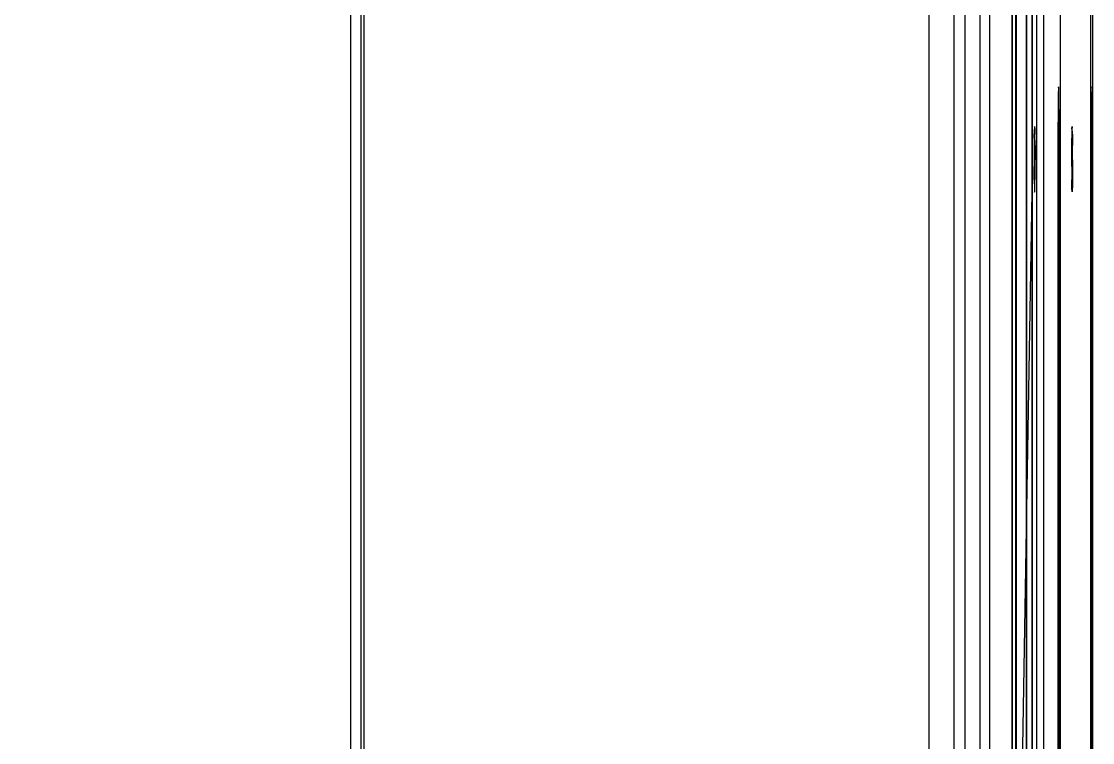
# Model space of a CAD drawing. Extents: x 2903 to 3133, y -1117 to -811.
# Drawn here: x 3018.2 to 3133.3, y -1039.5 to -962 of the extents above; entities that cross this region are included whole.
import ezdxf

# ---------------------------------------------------------------- set-up
doc = ezdxf.new("R2010")
doc.units = 0
doc.header["$MEASUREMENT"] = 0
for name, color, linetype in [('Layer1', 252, 'CONTINUOUS'), ('Layer2', 252, 'CONTINUOUS'), ('Layer3', 254, 'CONTINUOUS')]:
    doc.layers.add(name, color=color, linetype=linetype)

msp = doc.modelspace()

# ---------------------------------------------------------------- linework, layer by layer
at = {"layer": 'Layer1', "linetype": 'Continuous'}
for points, invisible_edges in [([(3132.23, -1113.87, 221.01), (3126.85, -1082.67, 221.01), (3126.85, -845.09, 221.01), (3132.23, -813.88, 221.01)], 15), ([(3132.61, -1113.87, 220.93), (3132.23, -1113.87, 221.01), (3132.23, -813.88, 221.01), (3132.61, -813.88, 220.93)], 15), ([(3132.61, -813.88, 220.93), (3132.94, -813.88, 220.71), (3132.94, -1113.87, 220.71), (3132.61, -1113.87, 220.93)], 15), ([(3132.94, -1113.87, 220.71), (3133.16, -1113.87, 220.38), (3133.16, -813.88, 220.38), (3132.94, -813.88, 220.71)], 15), ([(3133.16, -813.88, 220.38), (3133.23, -813.88, 219.99), (3133.23, -1113.87, 219.99), (3133.16, -1113.87, 220.38)], 15), ([(2959.81, -1095.78, 2.26), (3018.23, -831.97, 2.26), (2959.81, -831.97, 2.26)], 15), ([(3018.23, -831.97, 2.26), (3018.23, -1095.78, 2.26), (2959.81, -1095.78, 2.26)], 15), ([(3018.23, -1095.78, 2.26), (3018.23, -831.97, 2.26), (3038.15, -831.97, 2.26)], 15), ([(3018.23, -1095.78, 2.26), (3038.15, -1095.78, 2.26), (3038.15, -831.97, 2.26)], 15), ([(3038.15, -831.97, 2.26), (3096.57, -831.97, 2.26), (3038.15, -1095.78, 2.26)], 15), ([(3038.15, -1095.78, 2.26), (3096.57, -1095.78, 2.26), (3096.57, -831.97, 2.26)], 15), ([(3096.57, -831.97, 2.26), (3115.48, -964.02, 2.26), (3096.57, -1095.78, 2.26)], 15), ([(3115.48, -964.02, 2.26), (3115.48, -926.12, 2.26), (3096.57, -831.97, 2.26)], 15), ([(3121.72, -1084.62, 127.49), (3122.81, -1087.05, 130.48), (3122.81, -840.82, 130.48), (3121.72, -843.13, 127.49)], 15), ([(3122.81, -840.82, 130.48), (3124.71, -843.26, 192.62), (3124.71, -1084.5, 192.62), (3122.81, -1087.05, 130.48)], 15), ([(3121.72, -843.13, 127.49), (3121.72, -1084.62, 127.49), (3120.16, -1082.01, 88.68), (3120.16, -845.74, 88.68)], 15), ([(3127.13, -1082.67, 202.63), (3124.71, -1084.5, 192.62), (3124.71, -843.26, 192.62), (3127.13, -845.09, 202.63)], 15), ([(3131.82, -843.88, 202.63), (3131.82, -843.88, 202.63), (3127.13, -845.09, 202.63), (3127.13, -1082.67, 202.63)], 15), ([(3119.01, -846.1, 84.87), (3120.16, -845.74, 88.68), (3120.16, -1082.01, 88.68), (3119.01, -1081.65, 84.87)], 15), ([(3119.01, -1081.65, 84.87), (3119.01, -846.1, 84.87), (3117.48, -848.67, 46.71), (3117.48, -1079.09, 46.71)], 15), ([(3115.48, -849.93, 21.2), (3115.48, -1077.83, 21.2), (3116.21, -1079.22, 42.81), (3116.21, -848.54, 42.81)], 15), ([(3116.21, -1079.22, 42.81), (3117.48, -1079.09, 46.71), (3117.48, -848.67, 46.71), (3116.21, -848.54, 42.81)], 15), ([(3115.48, -849.93, 21.08), (3115.48, -1077.83, 21.08), (3115.48, -1077.83, 2.26), (3115.48, -849.93, 2.26)], 15), ([(3126.85, -947.69, 221.01), (3126.85, -980.35, 221.01), (3126.94, -976.88, 215.55), (3126.94, -951.14, 215.55)], 14), ([(3127.13, -947.67, 202.63), (3127.05, -950.44, 208.61), (3127.05, -977.6, 208.61), (3127.14, -980.35, 202.36)], 15), ([(3130.35, -947.69, 221.01), (3130.35, -980.35, 221.01), (3130.44, -976.88, 215.55), (3130.44, -951.14, 215.55)], 15), ([(3130.62, -947.67, 202.63), (3130.54, -950.44, 208.61), (3130.54, -977.6, 208.61), (3130.64, -980.35, 202.36)], 15), ([(3126.95, -975.35, 215.22), (3126.94, -976.88, 215.55), (3126.94, -951.16, 215.55), (3126.95, -952.69, 215.22)], 15), ([(3130.44, -975.35, 215.22), (3130.44, -976.88, 215.55), (3130.44, -951.16, 215.55), (3130.44, -952.69, 215.22)], 15), ([(3126.95, -952.69, 215.22), (3126.96, -953.92, 214.27), (3126.96, -974.12, 214.27), (3126.95, -975.35, 215.22)], 15), ([(3126.95, -952.69, 215.22), (3126.96, -953.92, 214.27), (3126.96, -974.12, 214.27), (3126.95, -975.35, 215.22)], 15), ([(3127.03, -953.46, 209.37), (3127.05, -951.95, 208.61), (3127.05, -976.07, 208.61), (3127.03, -974.56, 209.37)], 15), ([(3127.03, -953.49, 209.37), (3127.05, -951.97, 208.61), (3127.05, -976.1, 208.61), (3127.03, -974.58, 209.37)], 15), ([(3130.44, -952.69, 215.22), (3130.46, -953.92, 214.27), (3130.46, -974.12, 214.27), (3130.44, -975.35, 215.22)], 15), ([(3130.53, -953.46, 209.37), (3130.54, -951.95, 208.61), (3130.54, -976.07, 208.61), (3130.53, -974.56, 209.37)], 15), ([(3126.98, -973.44, 212.95), (3126.96, -974.12, 214.27), (3126.96, -953.92, 214.27), (3126.98, -954.6, 212.95)], 15), ([(3127.03, -953.49, 209.37), (3127.01, -954.46, 210.71), (3127.01, -973.59, 210.71), (3127.03, -974.56, 209.37)], 15), ([(3130.47, -973.44, 212.95), (3130.46, -974.12, 214.27), (3130.46, -953.92, 214.27), (3130.47, -954.6, 212.95)], 15), ([(3130.53, -953.49, 209.37), (3130.51, -954.46, 210.71), (3130.51, -973.59, 210.71), (3130.53, -974.56, 209.37)], 15), ([(3127, -954.72, 212.04), (3126.98, -954.6, 212.95), (3126.98, -973.44, 212.95), (3127, -973.32, 212.04)], 15), ([(3127.01, -973.59, 210.71), (3127, -973.32, 212.04), (3127, -954.72, 212.04), (3127.01, -954.46, 210.71)], 15), ([(3130.49, -954.72, 212.04), (3130.47, -954.6, 212.95), (3130.47, -973.44, 212.95), (3130.49, -973.32, 212.04)], 15), ([(3130.51, -973.59, 210.71), (3130.49, -973.32, 212.04), (3130.49, -954.72, 212.04), (3130.51, -954.46, 210.71)], 15), ([(3115.48, -964.02, 2.26), (3115.48, -1001.93, 2.26), (3096.57, -1095.78, 2.26)], 15), ([(3127.28, -969.25, 213.76), (3127.35, -968.84, 213.6), (3127.34, -969.32, 215.17), (3127.26, -969.85, 215.47)], 15), ([(3127.29, -969.04, 211.96), (3127.36, -968.67, 211.96), (3127.35, -968.84, 213.6), (3127.28, -969.25, 213.76)], 15), ([(3127.31, -969.23, 210.24), (3127.38, -968.84, 210.32), (3127.36, -968.67, 211.96), (3127.29, -969.04, 211.96)], 15), ([(3127.39, -969.32, 208.75), (3127.32, -969.81, 208.53), (3127.31, -969.23, 210.24), (3127.38, -968.84, 210.32)], 15), ([(3127.56, -969.01, 215.31), (3127.34, -969.32, 215.17), (3127.32, -970.09, 216.63), (3127.55, -969.81, 216.82)], 15), ([(3127.35, -968.84, 213.6), (3127.57, -968.5, 213.67), (3127.56, -969.01, 215.31), (3127.34, -969.32, 215.17)], 15), ([(3127.36, -968.67, 211.96), (3127.59, -968.33, 211.96), (3127.57, -968.5, 213.67), (3127.35, -968.84, 213.6)], 15), ([(3127.36, -968.67, 211.96), (3127.59, -968.33, 211.96), (3127.6, -968.51, 210.26), (3127.38, -968.84, 210.32)], 15), ([(3127.39, -969.32, 208.75), (3127.62, -969.01, 208.62), (3127.6, -968.51, 210.26), (3127.38, -968.84, 210.32)], 15), ([(3127.41, -970.09, 207.3), (3127.63, -969.81, 207.11), (3127.62, -969.01, 208.62), (3127.39, -969.32, 208.75)], 15), ([(3127.56, -969.01, 215.31), (3127.9, -968.8, 215.39), (3127.89, -969.62, 216.95), (3127.55, -969.81, 216.82)], 15), ([(3127.91, -968.29, 213.71), (3127.57, -968.5, 213.67), (3127.56, -969.01, 215.31), (3127.9, -968.8, 215.39)], 15), ([(3127.93, -968.11, 211.97), (3127.59, -968.33, 211.96), (3127.57, -968.5, 213.67), (3127.91, -968.29, 213.71)], 15), ([(3127.6, -968.51, 210.26), (3127.94, -968.29, 210.22), (3127.93, -968.11, 211.97), (3127.59, -968.33, 211.96)], 15), ([(3127.96, -968.8, 208.54), (3127.62, -969.01, 208.62), (3127.6, -968.51, 210.26), (3127.94, -968.29, 210.22)], 15), ([(3127.62, -969.01, 208.62), (3127.63, -969.81, 207.11), (3127.97, -969.63, 206.99), (3127.96, -968.8, 208.54)], 15), ([(3128.27, -968.73, 215.42), (3127.9, -968.8, 215.39), (3127.89, -969.62, 216.95), (3128.26, -969.57, 216.99)], 15), ([(3127.91, -968.29, 213.71), (3128.28, -968.22, 213.73), (3128.27, -968.73, 215.42), (3127.9, -968.8, 215.39)], 15), ([(3128.3, -968.04, 211.97), (3127.93, -968.11, 211.97), (3127.91, -968.29, 213.71), (3128.28, -968.22, 213.73)], 15), ([(3127.94, -968.29, 210.22), (3128.31, -968.22, 210.21), (3128.3, -968.04, 211.97), (3127.93, -968.11, 211.97)], 15), ([(3127.94, -968.29, 210.22), (3128.31, -968.22, 210.21), (3128.33, -968.73, 208.51), (3127.96, -968.8, 208.54)], 15), ([(3128.34, -969.57, 206.95), (3127.97, -969.63, 206.99), (3127.96, -968.8, 208.54), (3128.33, -968.73, 208.51)], 15), ([(3132.2, -969.57, 216.99), (3132.18, -968.73, 215.42), (3128.27, -968.73, 215.42), (3128.26, -969.57, 216.99)], 15), ([(3132.17, -968.22, 213.73), (3132.18, -968.73, 215.42), (3128.27, -968.73, 215.42), (3128.28, -968.22, 213.73)], 15), ([(3132.16, -968.04, 211.97), (3132.17, -968.22, 213.73), (3128.28, -968.22, 213.73), (3128.3, -968.04, 211.97)], 15), ([(3132.16, -968.04, 211.97), (3128.3, -968.04, 211.97), (3128.31, -968.22, 210.21), (3132.14, -968.22, 210.21)], 15), ([(3132.14, -968.22, 210.21), (3128.31, -968.22, 210.21), (3128.33, -968.73, 208.51), (3132.13, -968.73, 208.51)], 15), ([(3132.13, -968.73, 208.51), (3132.12, -969.57, 206.95), (3128.34, -969.57, 206.95), (3128.33, -968.73, 208.51)], 15), ([(3129.68, -969.25, 213.76), (3129.67, -969.04, 211.96), (3129.65, -969.23, 210.24)], 12), ([(3132.13, -968.73, 208.51), (3132.5, -968.8, 208.54), (3132.49, -969.63, 206.99), (3132.12, -969.57, 206.95)], 15), ([(3132.5, -968.8, 208.54), (3132.13, -968.73, 208.51), (3132.14, -968.22, 210.21), (3132.51, -968.29, 210.22)], 15), ([(3132.53, -968.11, 211.97), (3132.16, -968.04, 211.97), (3132.14, -968.22, 210.21), (3132.51, -968.29, 210.22)], 15), ([(3132.17, -968.22, 213.73), (3132.54, -968.29, 213.71), (3132.53, -968.11, 211.97), (3132.16, -968.04, 211.97)], 15), ([(3132.55, -968.8, 215.39), (3132.18, -968.73, 215.42), (3132.17, -968.22, 213.73), (3132.54, -968.29, 213.71)], 15), ([(3132.2, -969.57, 216.99), (3132.57, -969.62, 216.95), (3132.55, -968.8, 215.39), (3132.18, -968.73, 215.42)], 15), ([(3132.5, -968.8, 208.54), (3132.49, -969.63, 206.99), (3132.83, -969.81, 207.11), (3132.84, -969.01, 208.62)], 15), ([(3132.51, -968.29, 210.22), (3132.85, -968.51, 210.26), (3132.84, -969.01, 208.62), (3132.5, -968.8, 208.54)], 15), ([(3132.87, -968.33, 211.96), (3132.53, -968.11, 211.97), (3132.51, -968.29, 210.22), (3132.85, -968.51, 210.26)], 15), ([(3132.54, -968.29, 213.71), (3132.88, -968.5, 213.67), (3132.87, -968.33, 211.96), (3132.53, -968.11, 211.97)], 15), ([(3132.55, -968.8, 215.39), (3132.89, -969.01, 215.31), (3132.88, -968.5, 213.67), (3132.54, -968.29, 213.71)], 15), ([(3132.91, -969.81, 216.82), (3132.57, -969.62, 216.95), (3132.55, -968.8, 215.39), (3132.89, -969.01, 215.31)], 15), ([(3133.06, -969.32, 208.75), (3132.84, -969.01, 208.62), (3132.83, -969.81, 207.11), (3133.05, -970.09, 207.3)], 15), ([(3133.08, -968.84, 210.32), (3132.85, -968.51, 210.26), (3132.84, -969.01, 208.62), (3133.06, -969.32, 208.75)], 15), ([(3133.08, -968.84, 210.32), (3132.85, -968.51, 210.26), (3132.87, -968.33, 211.96), (3133.09, -968.67, 211.96)], 15), ([(3133.1, -968.84, 213.6), (3132.88, -968.5, 213.67), (3132.87, -968.33, 211.96), (3133.09, -968.67, 211.96)], 15), ([(3133.12, -969.32, 215.17), (3132.89, -969.01, 215.31), (3132.88, -968.5, 213.67), (3133.1, -968.84, 213.6)], 15), ([(3132.91, -969.81, 216.82), (3133.13, -970.09, 216.63), (3133.12, -969.32, 215.17), (3132.89, -969.01, 215.31)], 15), ([(3133.08, -968.84, 210.32), (3133.15, -969.23, 210.24), (3133.13, -969.81, 208.53), (3133.06, -969.32, 208.75)], 15), ([(3133.16, -969.04, 211.96), (3133.09, -968.67, 211.96), (3133.08, -968.84, 210.32), (3133.15, -969.23, 210.24)], 15), ([(3133.18, -969.25, 213.76), (3133.1, -968.84, 213.6), (3133.09, -968.67, 211.96), (3133.16, -969.04, 211.96)], 15), ([(3133.19, -969.85, 215.47), (3133.12, -969.32, 215.17), (3133.1, -968.84, 213.6), (3133.18, -969.25, 213.76)], 15), ([(3133.18, -969.25, 213.76), (3133.16, -969.04, 211.96), (3133.15, -969.23, 210.24)], 12), ([(3127.26, -969.85, 215.47), (3127.34, -969.32, 215.17), (3127.32, -970.09, 216.63), (3127.25, -970.82, 217)], 15), ([(3127.25, -970.82, 217), (3127.32, -970.09, 216.63), (3127.31, -971.13, 217.9), (3127.3, -972.41, 218.94)], 15), ([(3127.32, -970.09, 216.63), (3127.55, -969.81, 216.82), (3127.54, -970.89, 218.15), (3127.31, -971.13, 217.9)], 15), ([(3127.41, -970.09, 207.3), (3127.34, -970.77, 206.99), (3127.32, -969.81, 208.53), (3127.39, -969.32, 208.75)], 15), ([(3127.35, -972.17, 205.6), (3127.42, -971.14, 206.02), (3127.41, -970.09, 207.3), (3127.34, -970.77, 206.99)], 15), ([(3127.42, -971.14, 206.02), (3127.64, -970.9, 205.78), (3127.63, -969.81, 207.11), (3127.41, -970.09, 207.3)], 15), ([(3127.55, -969.81, 216.82), (3127.89, -969.62, 216.95), (3127.88, -970.73, 218.31), (3127.54, -970.89, 218.15)], 15), ([(3127.64, -970.9, 205.78), (3127.98, -970.74, 205.63), (3127.97, -969.63, 206.99), (3127.63, -969.81, 207.11)], 15), ([(3127.89, -969.62, 216.95), (3128.26, -969.57, 216.99), (3128.25, -970.69, 218.36), (3127.88, -970.73, 218.31)], 15), ([(3128.35, -970.69, 205.58), (3127.98, -970.74, 205.63), (3127.97, -969.63, 206.99), (3128.34, -969.57, 206.95)], 15), ([(3128.25, -970.69, 218.36), (3128.26, -969.57, 216.99), (3132.2, -969.57, 216.99), (3132.21, -970.69, 218.36)], 15), ([(3128.35, -970.69, 205.58), (3128.34, -969.57, 206.95), (3132.12, -969.57, 206.95)], 15), ([(3132.11, -970.69, 205.58), (3132.12, -969.57, 206.95), (3128.35, -970.69, 205.58), (3128.36, -972.1, 204.43)], 15), ([(3129.71, -970.82, 217), (3129.7, -969.85, 215.47), (3129.64, -969.81, 208.53), (3129.62, -970.77, 206.99)], 10), ([(3129.7, -969.85, 215.47), (3129.68, -969.25, 213.76), (3129.65, -969.23, 210.24), (3129.64, -969.81, 208.53)], 10), ([(3132.12, -969.57, 206.95), (3132.49, -969.63, 206.99), (3132.48, -970.74, 205.63), (3132.11, -970.69, 205.58)], 15), ([(3132.58, -970.73, 218.31), (3132.21, -970.69, 218.36), (3132.2, -969.57, 216.99), (3132.57, -969.62, 216.95)], 15), ([(3132.83, -969.81, 207.11), (3132.49, -969.63, 206.99), (3132.48, -970.74, 205.63), (3132.81, -970.9, 205.78)], 15), ([(3132.92, -970.89, 218.15), (3132.58, -970.73, 218.31), (3132.57, -969.62, 216.95), (3132.91, -969.81, 216.82)], 15), ([(3133.05, -970.09, 207.3), (3132.83, -969.81, 207.11), (3132.81, -970.9, 205.78), (3133.04, -971.14, 206.02)], 15), ([(3133.14, -971.13, 217.9), (3132.92, -970.89, 218.15), (3132.91, -969.81, 216.82), (3133.13, -970.09, 216.63)], 15), ([(3133.12, -970.77, 206.99), (3133.05, -970.09, 207.3), (3133.04, -971.14, 206.02), (3133.11, -972.04, 205.7)], 15), ([(3133.06, -969.32, 208.75), (3133.13, -969.81, 208.53), (3133.12, -970.77, 206.99), (3133.05, -970.09, 207.3)], 15), ([(3133.2, -970.82, 217), (3133.13, -970.09, 216.63), (3133.12, -969.32, 215.17), (3133.19, -969.85, 215.47)], 15), ([(3133.2, -970.82, 217), (3133.19, -969.85, 215.47), (3133.13, -969.81, 208.53), (3133.12, -970.77, 206.99)], 10), ([(3133.19, -969.85, 215.47), (3133.18, -969.25, 213.76), (3133.15, -969.23, 210.24), (3133.13, -969.81, 208.53)], 10), ([(3133.15, -972.41, 218.94), (3133.14, -971.13, 217.9), (3133.13, -970.09, 216.63), (3133.2, -970.82, 217)], 15), ([(3127.25, -970.82, 217), (3127.25, -970.82, 217), (3127.24, -972.1, 218.27), (3127.3, -972.41, 218.94)], 15), ([(3127.31, -971.13, 217.9), (3127.54, -970.89, 218.15), (3127.53, -972.22, 219.23), (3127.3, -972.41, 218.94)], 15), ([(3127.43, -972.45, 204.95), (3127.43, -972.45, 204.95), (3127.35, -972.17, 205.6), (3127.42, -971.14, 206.02)], 15), ([(3127.43, -972.45, 204.95), (3127.42, -971.14, 206.02), (3127.64, -970.9, 205.78), (3127.65, -972.26, 204.67)], 15), ([(3127.54, -970.89, 218.15), (3127.88, -970.73, 218.31), (3127.87, -972.09, 219.42), (3127.53, -972.22, 219.23)], 15), ([(3127.99, -972.14, 204.49), (3127.65, -972.26, 204.67), (3127.64, -970.9, 205.78), (3127.98, -970.74, 205.63)], 15), ([(3127.88, -970.73, 218.31), (3128.25, -970.69, 218.36), (3128.24, -972.06, 219.48), (3127.87, -972.09, 219.42)], 15), ([(3128.35, -970.69, 205.58), (3127.98, -970.74, 205.63), (3127.99, -972.14, 204.49), (3128.36, -972.1, 204.43)], 15), ([(3132.21, -970.69, 218.36), (3132.21, -972.06, 219.48), (3128.24, -972.06, 219.48), (3128.25, -970.69, 218.36)], 15), ([(3128.36, -972.1, 204.43), (3128.36, -972.71, 204.05), (3132.1, -972.06, 204.46), (3132.11, -970.69, 205.58)], 15), ([(3129.72, -972.1, 218.27), (3129.71, -970.82, 217), (3129.62, -970.77, 206.99), (3129.61, -972.04, 205.7)], 10), ([(3132.1, -972.06, 204.46), (3132.47, -972.1, 204.52), (3132.48, -970.74, 205.63), (3132.11, -970.69, 205.58)], 15), ([(3132.59, -972.09, 219.42), (3132.21, -972.06, 219.48), (3132.21, -970.69, 218.36), (3132.58, -970.73, 218.31)], 15), ([(3132.48, -970.74, 205.63), (3132.81, -970.9, 205.78), (3132.81, -972.22, 204.7), (3132.47, -972.1, 204.52)], 15), ([(3132.93, -972.22, 219.23), (3132.59, -972.09, 219.42), (3132.58, -970.73, 218.31), (3132.92, -970.89, 218.15)], 15), ([(3132.81, -972.22, 204.7), (3132.81, -970.9, 205.78), (3133.04, -971.14, 206.02), (3133.03, -972.41, 204.98)], 15), ([(3133.15, -972.41, 218.94), (3132.93, -972.22, 219.23), (3132.92, -970.89, 218.15), (3133.14, -971.13, 217.9)], 15), ([(3133.04, -971.14, 206.02), (3133.11, -972.04, 205.7), (3133.03, -972.41, 204.98)], 15), ([(3133.22, -972.1, 218.27), (3133.2, -970.82, 217), (3133.12, -970.77, 206.99), (3133.11, -972.04, 205.7)], 10), ([(3133.15, -972.41, 218.94), (3133.22, -972.1, 218.27), (3133.2, -970.82, 217)], 15), ([(3127.3, -972.41, 218.94), (3127.24, -972.1, 218.27), (3127.23, -973.64, 219.22), (3127.3, -973.86, 219.72)], 15), ([(3127.53, -972.22, 219.23), (3127.3, -972.41, 218.94), (3127.3, -973.86, 219.72), (3127.52, -973.73, 220.03)], 15), ([(3127.35, -972.17, 205.6), (3127.36, -973.74, 204.65), (3127.51, -973.19, 204.34)], 15), ([(3127.35, -972.17, 205.6), (3127.43, -972.45, 204.95), (3127.51, -973.19, 204.34)], 15), ([(3127.43, -972.45, 204.95), (3127.65, -972.26, 204.67), (3127.65, -973.01, 204.23), (3127.51, -973.19, 204.34)], 15), ([(3127.87, -972.09, 219.42), (3127.53, -972.22, 219.23), (3127.52, -973.73, 220.03), (3127.86, -973.64, 220.24)], 15), ([(3127.65, -972.26, 204.67), (3127.99, -972.14, 204.49), (3127.86, -972.85, 204.13), (3127.65, -973.01, 204.23)], 15), ([(3127.87, -972.09, 219.42), (3127.86, -973.64, 220.24), (3128.23, -973.62, 220.31), (3128.24, -972.06, 219.48)], 15), ([(3127.99, -972.14, 204.49), (3128.36, -972.1, 204.43), (3128.25, -972.72, 204.06), (3127.86, -972.85, 204.13)], 15), ([(3128.24, -972.06, 219.48), (3128.23, -973.62, 220.31), (3132.22, -973.62, 220.31), (3132.21, -972.06, 219.48)], 15), ([(3128.36, -972.1, 204.43), (3128.36, -972.71, 204.05), (3128.25, -972.72, 204.06)], 15), ([(3128.36, -972.71, 204.05), (3129.23, -972.71, 204.05), (3132.1, -972.06, 204.46)], 15), ([(3129.23, -972.71, 204.05), (3132.1, -972.06, 204.46), (3132.09, -973.62, 203.63), (3129.23, -973.7, 203.59)], 15), ([(3129.73, -973.64, 219.22), (3129.72, -972.1, 218.27), (3129.61, -972.04, 205.7), (3129.6, -973.57, 204.73)], 10), ([(3132.47, -972.1, 204.52), (3132.1, -972.06, 204.46), (3132.09, -973.62, 203.63), (3132.46, -973.65, 203.69)], 15), ([(3132.21, -972.06, 219.48), (3132.22, -973.62, 220.31), (3132.59, -973.64, 220.24), (3132.59, -972.09, 219.42)], 15), ([(3132.81, -972.22, 204.7), (3132.47, -972.1, 204.52), (3132.46, -973.65, 203.69), (3132.8, -973.73, 203.9)], 15), ([(3132.59, -973.64, 220.24), (3132.93, -973.73, 220.03), (3132.93, -972.22, 219.23), (3132.59, -972.09, 219.42)], 15), ([(3133.02, -973.86, 204.21), (3133.03, -972.41, 204.98), (3132.81, -972.22, 204.7), (3132.8, -973.73, 203.9)], 15), ([(3132.93, -973.73, 220.03), (3133.16, -973.86, 219.72), (3133.15, -972.41, 218.94), (3132.93, -972.22, 219.23)], 15), ([(3133.02, -973.86, 204.21), (3133.1, -973.57, 204.73), (3133.11, -972.04, 205.7), (3133.03, -972.41, 204.98)], 15), ([(3133.22, -973.64, 219.22), (3133.22, -972.1, 218.27), (3133.11, -972.04, 205.7), (3133.1, -973.57, 204.73)], 10), ([(3133.16, -973.86, 219.72), (3133.22, -973.64, 219.22), (3133.22, -972.1, 218.27), (3133.15, -972.41, 218.94)], 15), ([(3126.96, -974.12, 214.27), (3131, -974.13, 214.27), (3131.02, -973.46, 212.95), (3126.98, -973.44, 212.95)], 15), ([(3131.03, -973.34, 212.04), (3131.02, -973.46, 212.95), (3126.98, -973.44, 212.95), (3127, -973.32, 212.04)], 15), ([(3131.03, -973.34, 212.04), (3127, -973.32, 212.04), (3127.01, -973.59, 210.71), (3131.05, -973.6, 210.71)], 15), ([(3127.01, -973.59, 210.71), (3131.05, -973.6, 210.71), (3131.07, -974.57, 209.37), (3127.03, -974.56, 209.37)], 15), ([(3131.09, -974.54, 209.37), (3127.06, -974.56, 209.37), (3127.08, -973.59, 210.71), (3131.11, -973.57, 210.71)], 5), ([(3127.08, -973.59, 210.71), (3131.11, -973.57, 210.71), (3131.13, -973.31, 212.04), (3127.1, -973.32, 212.04)], 5), ([(3131.13, -973.31, 212.04), (3131.14, -973.43, 212.95), (3127.11, -973.44, 212.95), (3127.1, -973.32, 212.04)], 10), ([(3131.14, -973.43, 212.95), (3127.11, -973.44, 212.95), (3127.13, -974.12, 214.27), (3131.16, -974.11, 214.27)], 5), ([(3127.3, -973.86, 219.72), (3127.23, -973.64, 219.22), (3127.23, -975.36, 219.81), (3127.29, -975.43, 220.2)], 15), ([(3127.51, -973.19, 204.34), (3127.36, -973.74, 204.65), (3127.37, -975.43, 202.98)], 15), ([(3129.23, -972.71, 204.05), (3128.36, -972.71, 204.05), (3127.37, -975.43, 202.98), (3129.23, -973.7, 203.59)], 15), ([(3128.36, -972.71, 204.05), (3128.25, -972.72, 204.06), (3127.86, -972.85, 204.13), (3127.37, -975.43, 202.98)], 15), ([(3127.86, -972.85, 204.13), (3127.65, -973.01, 204.23), (3127.51, -973.19, 204.34), (3127.37, -975.43, 202.98)], 15), ([(3127.52, -975.37, 220.54), (3127.86, -975.32, 220.76), (3127.86, -973.64, 220.24), (3127.52, -973.73, 220.03)], 15), ([(3127.86, -973.64, 220.24), (3128.23, -973.62, 220.31), (3128.23, -975.31, 220.83), (3127.86, -975.32, 220.76)], 15), ([(3128.23, -975.31, 220.83), (3128.23, -973.62, 220.31), (3132.22, -973.62, 220.31), (3132.23, -975.31, 220.83)], 15), ([(3132.09, -973.62, 203.63), (3129.23, -973.7, 203.59), (3129.23, -974.62, 203.27), (3132.09, -974.62, 203.28)], 15), ([(3129.74, -975.36, 219.81), (3129.73, -973.64, 219.22), (3129.6, -973.57, 204.73), (3129.6, -975.28, 204.13)], 10), ([(3132.46, -973.65, 203.69), (3132.09, -974.62, 203.28), (3132.09, -973.62, 203.63)], 15), ([(3132.46, -973.65, 203.69), (3132.09, -974.62, 203.28), (3132.46, -975.33, 203.18)], 15), ([(3132.6, -975.32, 220.76), (3132.23, -975.31, 220.83), (3132.22, -973.62, 220.31), (3132.59, -973.64, 220.24)], 15), ([(3132.46, -973.65, 203.69), (3132.79, -975.37, 203.4), (3132.46, -975.33, 203.18)], 15), ([(3132.79, -975.37, 203.4), (3132.8, -973.73, 203.9), (3132.46, -973.65, 203.69)], 15), ([(3132.93, -973.73, 220.03), (3132.59, -973.64, 220.24), (3132.6, -975.32, 220.76), (3132.94, -975.37, 220.54)], 15), ([(3133.1, -973.57, 204.73), (3133.02, -973.86, 204.21), (3133.09, -975.28, 204.13)], 15), ([(3133.23, -975.36, 219.81), (3133.22, -973.64, 219.22), (3133.1, -973.57, 204.73), (3133.09, -975.28, 204.13)], 10), ([(3133.16, -975.43, 220.2), (3133.23, -975.36, 219.81), (3133.22, -973.64, 219.22), (3133.16, -973.86, 219.72)], 15), ([(3131, -974.13, 214.27), (3130.98, -975.37, 215.22), (3126.95, -975.35, 215.22), (3126.96, -974.12, 214.27)], 15), ([(3127.03, -974.56, 209.37), (3127.05, -976.07, 208.61), (3131.08, -976.08, 208.61), (3131.07, -974.57, 209.37)], 15), ([(3127.06, -974.56, 209.37), (3127.05, -976.07, 208.61), (3131.08, -976.06, 208.61), (3131.09, -974.54, 209.37)], 10), ([(3131.16, -974.11, 214.27), (3131.18, -975.34, 215.22), (3127.14, -975.35, 215.22), (3127.13, -974.12, 214.27)], 10), ([(3127.29, -975.43, 220.2), (3127.52, -975.37, 220.54), (3127.52, -973.73, 220.03), (3127.3, -973.86, 219.72)], 15), ([(3127.37, -975.43, 202.98), (3129.23, -974.62, 203.27), (3129.23, -973.7, 203.59)], 15), ([(3129.23, -974.62, 203.27), (3129.22, -975.84, 203.02), (3127.37, -975.43, 202.98)], 15), ([(3129.22, -975.84, 203.02), (3132.09, -975.31, 203.11), (3132.09, -974.62, 203.28), (3129.23, -974.62, 203.27)], 15), ([(3132.09, -974.62, 203.28), (3132.46, -975.33, 203.18), (3132.09, -975.31, 203.11)], 15), ([(3132.8, -973.73, 203.9), (3133.02, -975.44, 203.73), (3132.79, -975.37, 203.4)], 15), ([(3132.8, -973.73, 203.9), (3133.02, -973.86, 204.21), (3133.02, -975.44, 203.73)], 15), ([(3133.16, -973.86, 219.72), (3132.93, -973.73, 220.03), (3132.94, -975.37, 220.54), (3133.16, -975.43, 220.2)], 15), ([(3133.02, -973.86, 204.21), (3133.09, -975.28, 204.13), (3133.02, -975.44, 203.73)], 15), ([(3130.98, -976.89, 215.55), (3130.98, -975.37, 215.22), (3126.95, -975.35, 215.22), (3126.94, -976.88, 215.55)], 15), ([(3131.18, -976.87, 215.55), (3131.18, -975.34, 215.22), (3127.14, -975.35, 215.22), (3127.15, -976.88, 215.55)], 10), ([(3127.29, -975.43, 220.2), (3127.23, -975.36, 219.81), (3127.22, -977.08, 219.99), (3127.3, -977.08, 220.38)], 15), ([(3127.52, -975.37, 220.54), (3127.29, -975.43, 220.2), (3127.3, -977.08, 220.38), (3127.52, -977.08, 220.71)], 15), ([(3127.37, -975.43, 202.98), (3129.22, -975.84, 203.02), (3127.37, -978.43, 202.93)], 15), ([(3129.22, -975.84, 203.02), (3129.22, -975.84, 203.02), (3127.37, -978.43, 202.93)], 15), ([(3129.22, -975.84, 203.02), (3129.22, -978.43, 202.93), (3127.37, -978.43, 202.93)], 15), ([(3127.52, -977.08, 220.71), (3127.52, -975.37, 220.54), (3127.86, -975.32, 220.76), (3127.84, -977.08, 220.93)], 15), ([(3127.84, -977.08, 220.93), (3127.86, -975.32, 220.76), (3128.23, -975.31, 220.83), (3128.23, -977.08, 221.01)], 15), ([(3128.23, -977.08, 221.01), (3128.23, -975.31, 220.83), (3132.23, -975.31, 220.83), (3132.23, -977.08, 221.01)], 15), ([(3129.22, -975.84, 203.02), (3129.22, -978.43, 202.93), (3132.09, -977.08, 202.93), (3132.09, -975.31, 203.11)], 15), ([(3129.74, -977.08, 219.99), (3129.74, -975.36, 219.81), (3129.6, -975.28, 204.13), (3129.6, -977.08, 203.93)], 10), ([(3132.45, -977.08, 203), (3132.09, -977.08, 202.93), (3132.09, -975.31, 203.11)], 15), ([(3132.45, -977.08, 203), (3132.46, -975.33, 203.18), (3132.09, -975.31, 203.11)], 15), ([(3132.23, -977.08, 221.01), (3132.23, -975.31, 220.83), (3132.6, -975.32, 220.76), (3132.61, -977.08, 220.93)], 15), ([(3132.46, -975.33, 203.18), (3132.59, -977.08, 203.07), (3132.45, -977.08, 203)], 15), ([(3132.59, -977.08, 203.07), (3132.79, -975.37, 203.4), (3132.46, -975.33, 203.18)], 15), ([(3132.79, -975.37, 203.4), (3132.79, -977.08, 203.22), (3132.59, -977.08, 203.07)], 15), ([(3132.61, -977.08, 220.93), (3132.6, -975.32, 220.76), (3132.94, -975.37, 220.54), (3132.94, -977.08, 220.71)], 15), ([(3132.79, -977.08, 203.22), (3132.95, -977.08, 203.43), (3132.79, -975.37, 203.4)], 15), ([(3133.02, -975.44, 203.73), (3132.95, -977.08, 203.43), (3132.79, -975.37, 203.4)], 15), ([(3132.94, -977.08, 220.71), (3133.16, -977.08, 220.38), (3133.16, -975.43, 220.2), (3132.94, -975.37, 220.54)], 15), ([(3133.02, -975.44, 203.73), (3133.09, -977.08, 203.93), (3132.95, -977.08, 203.43)], 15), ([(3133.09, -975.28, 204.13), (3133.09, -977.08, 203.93), (3133.02, -975.44, 203.73)], 15), ([(3133.23, -977.08, 219.99), (3133.23, -975.36, 219.81), (3133.09, -975.28, 204.13), (3133.09, -977.08, 203.93)], 10), ([(3133.16, -977.08, 220.38), (3133.23, -977.08, 219.99), (3133.23, -975.36, 219.81), (3133.16, -975.43, 220.2)], 15), ([(3126.96, -979.57, 214.25), (3126.95, -978.49, 215.14), (3126.94, -976.88, 215.55), (3126.85, -980.35, 221.01)], 15), ([(3130.98, -976.89, 215.55), (3130.98, -978.5, 215.14), (3126.95, -978.49, 215.14), (3126.94, -976.88, 215.55)], 15), ([(3127.05, -976.07, 208.61), (3127.05, -977.6, 208.61), (3131.08, -977.59, 208.61), (3131.08, -976.06, 208.61)], 10), ([(3127.05, -976.07, 208.61), (3127.05, -977.6, 208.61), (3131.08, -977.61, 208.61), (3131.08, -976.08, 208.61)], 15), ([(3131.18, -976.87, 215.55), (3131.18, -978.47, 215.14), (3127.14, -978.49, 215.14), (3127.15, -976.88, 215.55)], 10), ([(3127.28, -1083.05, 220.34), (3127.22, -1083.05, 219.99), (3127.22, -977.08, 219.99), (3127.3, -977.08, 220.38)], 15), ([(3127.52, -977.08, 220.71), (3127.3, -977.08, 220.38), (3127.28, -1083.05, 220.34), (3127.52, -1083.05, 220.71)], 15), ([(3127.88, -1083.05, 220.94), (3127.52, -1083.05, 220.71), (3127.52, -977.08, 220.71), (3127.84, -977.08, 220.93)], 15), ([(3128.23, -977.08, 221.01), (3127.84, -977.08, 220.93), (3127.88, -1083.05, 220.94), (3128.23, -1083.05, 221.01)], 15), ([(3132.23, -977.08, 221.01), (3128.23, -977.08, 221.01), (3128.23, -1113.87, 221.01), (3132.23, -1113.87, 221.01)], 15), ([(3132.09, -977.08, 202.93), (3129.22, -978.43, 202.93), (3132.09, -1097.99, 202.93), (3132.59, -1097.98, 203.07)], 15), ([(3129.6, -1097.89, 203.93), (3129.74, -1097.89, 219.99), (3129.74, -977.08, 219.99), (3129.6, -977.08, 203.93)], 5), ([(3132.59, -1097.98, 203.07), (3132.95, -1097.94, 203.43), (3132.45, -977.08, 203), (3132.09, -977.08, 202.93)], 15), ([(3132.61, -1113.87, 220.93), (3132.23, -1113.87, 221.01), (3132.23, -977.08, 221.01), (3132.61, -977.08, 220.93)], 15), ([(3132.45, -977.08, 203), (3132.59, -977.08, 203.07), (3132.95, -1097.94, 203.43)], 15), ([(3132.95, -1097.94, 203.43), (3132.59, -977.08, 203.07), (3132.79, -977.08, 203.22)], 15), ([(3132.61, -977.08, 220.93), (3132.94, -977.08, 220.71), (3132.94, -1113.87, 220.71), (3132.61, -1113.87, 220.93)], 15), ([(3132.95, -1097.94, 203.43), (3133.09, -1097.89, 203.93), (3132.95, -977.08, 203.43), (3132.79, -977.08, 203.22)], 15), ([(3133.16, -977.08, 220.38), (3133.16, -1113.87, 220.38), (3132.94, -1113.87, 220.71), (3132.94, -977.08, 220.71)], 15), ([(3132.95, -977.08, 203.43), (3133.09, -977.08, 203.93), (3133.09, -1097.89, 203.93)], 15), ([(3133.09, -1097.89, 203.93), (3133.23, -1097.89, 219.99), (3133.23, -977.08, 219.99), (3133.09, -977.08, 203.93)], 5), ([(3133.23, -977.08, 219.99), (3133.23, -1113.87, 219.99), (3133.16, -1113.87, 220.38), (3133.16, -977.08, 220.38)], 15), ([(3131.08, -977.61, 208.61), (3131.07, -979.05, 209.3), (3127.04, -979.04, 209.3), (3127.05, -977.6, 208.61)], 15), ([(3127.14, -980.35, 202.36), (3127.14, -980.35, 202.36), (3127.05, -977.6, 208.61), (3127.04, -979.04, 209.3)], 15), ([(3131.08, -977.59, 208.61), (3131.09, -979.03, 209.3), (3127.06, -979.04, 209.3), (3127.05, -977.6, 208.61)], 10), ([(3130.98, -978.5, 215.14), (3131, -979.58, 214.25), (3126.96, -979.57, 214.25), (3126.95, -978.49, 215.14)], 15), ([(3127, -980.35, 212.04), (3127.02, -979.98, 210.47), (3127.04, -979.04, 209.3), (3127.14, -980.35, 202.36)], 15), ([(3131.05, -980, 210.47), (3131.07, -979.05, 209.3), (3127.04, -979.04, 209.3), (3127.02, -979.98, 210.47)], 15), ([(3131.11, -979.97, 210.47), (3131.09, -979.03, 209.3), (3127.06, -979.04, 209.3), (3127.07, -979.98, 210.47)], 10), ([(3131.18, -978.47, 215.14), (3131.16, -979.56, 214.25), (3127.13, -979.57, 214.25), (3127.14, -978.49, 215.14)], 10), ([(3129.22, -978.43, 202.93), (3127.37, -978.43, 202.93), (3127.37, -1097.99, 202.93), (3132.09, -1097.99, 202.93)], 15), ([(3125.12, -1082.67, 221.01), (3125.12, -1082.67, 221.01), (3126.85, -980.35, 221.01), (3127, -980.35, 212.04)], 13), ([(3126.85, -980.35, 221.01), (3126.85, -980.35, 221.01), (3125.12, -1082.67, 221.01), (3126.85, -1082.67, 221.01)], 15), ([(3127, -980.35, 212.04), (3127.14, -980.35, 202.36), (3127.13, -1082.67, 202.63), (3125.12, -1082.67, 221.01)], 15), ([(3126.85, -1082.67, 221.01), (3125.12, -1082.67, 221.01), (3126.85, -980.35, 221.01)], 15), ([(3127, -980.35, 212.04), (3126.98, -980.25, 212.88), (3126.96, -979.57, 214.25), (3126.85, -980.35, 221.01)], 15), ([(3126.96, -979.57, 214.25), (3131, -979.58, 214.25), (3131.02, -980.26, 212.88), (3126.98, -980.25, 212.88)], 15), ([(3127, -980.35, 212.04), (3126.98, -980.25, 212.88), (3131.02, -980.26, 212.88), (3131.03, -980.36, 212.04)], 15), ([(3131.03, -980.36, 212.04), (3131.05, -980, 210.47), (3127.02, -979.98, 210.47), (3127, -980.35, 212.04)], 15), ([(3131.13, -980.34, 212.04), (3131.11, -979.97, 210.47), (3127.07, -979.98, 210.47), (3127.1, -980.35, 212.04)], 10), ([(3127.1, -980.35, 212.04), (3127.11, -980.25, 212.88), (3131.14, -980.24, 212.88), (3131.13, -980.34, 212.04)], 10), ([(3131.14, -980.24, 212.88), (3127.11, -980.25, 212.88), (3127.13, -979.57, 214.25), (3131.16, -979.56, 214.25)], 5), ([(3115.48, -1001.93, 2.26), (3115.48, -1077.83, 2.26), (3096.57, -1095.78, 2.26)], 15)]:
    msp.add_3dface(points, dxfattribs=dict(at, invisible_edges=invisible_edges))
at = {"layer": 'Layer2', "linetype": 'Continuous'}
for points, invisible_edges in [([(3125.43, -1083.44, 126.68), (3125.75, -1085.9, 126.81), (3125.75, -841.86, 126.81), (3125.43, -844.31, 126.68)], 15), ([(3125.75, -841.86, 126.81), (3125.89, -841.86, 126.92), (3125.89, -1085.9, 126.92), (3125.75, -1085.9, 126.81)], 15), ([(3125.89, -1085.9, 126.92), (3126.09, -1085.9, 127.2), (3126.09, -841.86, 127.2), (3125.89, -841.86, 126.92)], 15), ([(3126.09, -841.86, 127.2), (3126.2, -841.86, 127.62), (3126.2, -1085.9, 127.62), (3126.09, -1085.9, 127.2)], 15), ([(3125.07, -844.31, 126.37), (3125.16, -844.31, 126.51), (3125.07, -1083.44, 126.37), (3125.04, -1083.44, 126.22)], 15), ([(3125.07, -844.31, 126.37), (3125.04, -844.31, 126.22), (3125.04, -1083.44, 126.22)], 15), ([(3125.28, -844.31, 126.62), (3125.16, -844.31, 126.51), (3125.07, -1083.44, 126.37), (3125.16, -1083.44, 126.51)], 15), ([(3125.16, -1083.44, 126.51), (3125.28, -1083.44, 126.62), (3125.43, -844.31, 126.68), (3125.28, -844.31, 126.62)], 15), ([(3125.28, -1083.44, 126.62), (3125.43, -1083.44, 126.68), (3125.43, -844.31, 126.68)], 15), ([(3131.82, -843.88, 202.63), (3131.82, -843.88, 202.63), (3127.13, -1082.67, 202.63), (3131.82, -1083.87, 202.63)], 15), ([(3128.07, -843.98, 188.9), (3128.07, -843.98, 188.9), (3131.63, -843.88, 188.88), (3131.63, -1083.87, 188.88)], 15), ([(3128.07, -843.98, 188.9), (3128.07, -843.98, 188.9), (3131.63, -1083.87, 188.88), (3128.08, -1083.77, 188.9)], 15), ([(3132.38, -843.88, 189.07), (3131.63, -843.88, 188.88), (3131.63, -1083.87, 188.88), (3132.38, -1083.87, 189.07)], 15), ([(3131.82, -843.88, 202.63), (3132.4, -843.88, 202.51), (3132.4, -1083.87, 202.51), (3131.82, -1083.87, 202.63)], 15), ([(3132.93, -1083.87, 189.61), (3132.38, -1083.87, 189.07), (3132.38, -843.88, 189.07), (3132.93, -843.88, 189.61)], 15), ([(3132.4, -1083.87, 202.51), (3132.89, -1083.87, 202.18), (3132.89, -843.88, 202.18), (3132.4, -843.88, 202.51)], 15), ([(3132.89, -843.88, 202.18), (3133.22, -843.88, 201.68), (3133.22, -1083.87, 201.68), (3132.89, -1083.87, 202.18)], 15), ([(3133.14, -843.88, 190.36), (3132.93, -843.88, 189.61), (3132.93, -1083.87, 189.61), (3133.14, -1083.87, 190.36)], 15), ([(3133.32, -1083.87, 201.1), (3133.14, -1083.87, 190.36), (3133.14, -843.88, 190.36), (3133.32, -843.88, 201.1)], 5), ([(3133.22, -1083.87, 201.68), (3133.32, -1083.87, 201.1), (3133.32, -843.88, 201.1), (3133.22, -843.88, 201.68)], 15), ([(3121.24, -1081.61, 84.04), (3121.26, -1081.61, 84.19), (3121.26, -846.15, 84.19), (3121.24, -846.15, 84.04)], 15), ([(3121.34, -846.15, 84.33), (3121.26, -846.15, 84.19), (3121.26, -1081.61, 84.19), (3121.34, -1081.61, 84.33)], 15), ([(3121.45, -1081.61, 84.43), (3121.34, -1081.61, 84.33), (3121.34, -846.15, 84.33), (3121.45, -846.15, 84.43)], 15), ([(3121.59, -846.15, 84.5), (3121.45, -846.15, 84.43), (3121.45, -1081.61, 84.43), (3121.59, -1081.61, 84.5)], 15), ([(3121.94, -1081.8, 84.69), (3121.59, -1081.61, 84.5), (3121.59, -846.15, 84.5), (3121.94, -845.95, 84.69)], 15), ([(3122.19, -845.95, 85.02), (3121.94, -845.95, 84.69), (3121.94, -1081.8, 84.69), (3122.19, -1081.8, 85.02)], 15), ([(3122.29, -1081.8, 85.42), (3122.19, -1081.8, 85.02), (3122.19, -845.95, 85.02), (3122.29, -845.95, 85.42)], 15), ([(3118.44, -848.89, 41.72), (3117.12, -851.46, 2.87), (3117.12, -1076.29, 2.87), (3118.44, -1078.86, 41.72)], 2), ([(3118.47, -1078.86, 41.99), (3118.44, -1078.86, 41.84), (3118.44, -848.89, 41.84), (3118.47, -848.89, 41.99)], 15), ([(3118.55, -848.89, 42.14), (3118.47, -848.89, 41.99), (3118.47, -1078.86, 41.99), (3118.55, -1078.86, 42.14)], 15), ([(3118.68, -1078.86, 42.25), (3118.55, -1078.86, 42.14), (3118.55, -848.89, 42.14), (3118.68, -848.89, 42.25)], 15), ([(3118.83, -848.89, 42.31), (3118.68, -848.89, 42.25), (3118.68, -1078.86, 42.25), (3118.83, -1078.86, 42.31)], 15), ([(3119.21, -1078.86, 42.49), (3118.83, -1078.86, 42.31), (3118.83, -848.89, 42.31), (3119.21, -848.89, 42.49)], 15), ([(3119.34, -848.89, 42.62), (3119.21, -848.89, 42.49), (3119.21, -1078.86, 42.49), (3119.34, -1078.86, 42.62)], 15), ([(3119.49, -1078.86, 42.83), (3119.34, -1078.86, 42.62), (3119.34, -848.89, 42.62), (3119.49, -848.89, 42.83)], 15), ([(3119.49, -848.89, 42.83), (3119.6, -848.89, 43.25), (3119.6, -1078.86, 43.25), (3119.49, -1078.86, 42.83)], 15), ([(2920.7, -964.02, 0), (3115.76, -851.28, 0), (3115.77, -964.02, 0)], 15), ([(3115.76, -851.28, 0), (2920.7, -964.02, 0), (2920.7, -851.28, 0)], 15), ([(3116.76, -1076.29, 1.34), (3115.76, -1076.29, 0), (3115.76, -851.09, 0), (3116.76, -851.44, 1.34)], 8), ([(3117.12, -851.46, 2.87), (3116.76, -851.44, 1.34), (3116.76, -1076.29, 1.34), (3117.12, -1076.29, 2.87)], 10), ([(2920.7, -1076.48, 0), (3115.77, -964.02, 0), (3115.76, -1076.48, 0)], 15), ([(2920.7, -1076.48, 0), (2920.7, -964.02, 0), (3115.77, -964.02, 0)], 15)]:
    msp.add_3dface(points, dxfattribs=dict(at, invisible_edges=invisible_edges))
for points in [[(3128.07, -1083.77, 188.9), (3128.07, -843.98, 188.9), (3126.2, -841.86, 127.62), (3126.2, -1085.89, 127.62)], [(3125.04, -844.31, 126.22), (3125.04, -1083.44, 126.22), (3122.29, -1081.8, 85.42), (3122.29, -845.95, 85.42)], [(3121.24, -1081.61, 84.04), (3121.23, -846.15, 84.04), (3119.6, -848.89, 43.25), (3119.6, -1078.86, 43.25)]]:
    msp.add_3dface(points, dxfattribs=at)
at = {"layer": 'Layer3', "linetype": 'Continuous'}
for points in [[(3053.6, -1109.15, 220.77), (2975.4, -1109.15, 220.77), (2975.4, -821, 220.77), (3053.6, -821, 220.77)], [(3054.71, -1109.12, 219.69), (3055.06, -1108.77, 206.34), (3055.06, -821.38, 206.34), (3054.71, -821.03, 219.69)], [(3125.1, -1080.81, 224.41), (3124.69, -1080.47, 208.56), (3124.69, -847.29, 208.56), (3125.1, -846.87, 224.41)], [(3127.29, -1080.85, 222.99), (3126.85, -1080.41, 206.34), (3126.85, -847.35, 206.34), (3127.29, -846.91, 222.99)], [(2909.61, -1080.41, 206.34), (2909.61, -847.35, 206.34), (3126.85, -847.35, 206.34), (3126.85, -1080.41, 206.34)], [(3124.69, -1080.47, 208.56), (2911.77, -1080.47, 208.56), (2911.77, -847.16, 208.56), (3124.69, -847.29, 208.56)]]:
    msp.add_3dface(points, dxfattribs=at)
for points, invisible_edges in [([(3053.6, -821, 220.77), (3054.14, -821.01, 220.63), (3054.14, -1109.14, 220.63), (3053.6, -1109.15, 220.77)], 10), ([(3054.14, -1109.14, 220.63), (3054.55, -1109.13, 220.24), (3054.55, -821.02, 220.24), (3054.14, -821.01, 220.63)], 10), ([(3054.55, -821.02, 220.24), (3054.71, -821.03, 219.69), (3054.71, -1109.12, 219.69), (3054.55, -1109.13, 220.24)], 10), ([(3126.21, -1080.88, 225.49), (3129.88, -1082.01, 225.49), (3129.88, -845.74, 225.49), (3126.21, -846.87, 225.49)], 5), ([(3129.85, -1082.01, 222.99), (3127.29, -1080.85, 222.99), (3127.29, -846.91, 222.99), (3129.85, -845.74, 222.99)], 15), ([(3130.24, -845.74, 223.1), (3129.85, -845.74, 222.99), (3129.85, -1082.01, 222.99), (3130.24, -1082.01, 223.1)], 13), ([(3129.88, -845.74, 225.49), (3130.26, -845.74, 225.39), (3130.26, -1082.01, 225.39), (3129.88, -1082.01, 225.49)], 15), ([(3130.52, -1082.01, 223.38), (3130.24, -1082.01, 223.1), (3130.24, -845.74, 223.1), (3130.52, -845.74, 223.38)], 15), ([(3130.26, -1082.01, 225.39), (3130.54, -1082.01, 225.12), (3130.54, -845.74, 225.12), (3130.26, -845.74, 225.39)], 15), ([(3130.63, -845.74, 223.77), (3130.52, -845.74, 223.38), (3130.52, -1082.01, 223.38), (3130.63, -1082.01, 223.77)], 15), ([(3130.54, -845.74, 225.12), (3130.65, -845.74, 224.74), (3130.65, -1082.01, 224.74), (3130.54, -1082.01, 225.12)], 15), ([(3130.65, -1082.01, 224.74), (3130.63, -1082.01, 223.77), (3130.63, -845.74, 223.77), (3130.65, -845.74, 224.74)], 15), ([(3125.26, -1080.88, 224.95), (3125.1, -1080.88, 224.41), (3125.1, -846.87, 224.41), (3125.26, -846.87, 224.95)], 13), ([(3125.44, -1080.88, 225.18), (3125.26, -1080.88, 224.95), (3125.26, -846.87, 224.95), (3125.44, -846.87, 225.18)], 15), ([(3125.44, -1080.88, 225.18), (3125.67, -1080.88, 225.35), (3125.67, -846.87, 225.35), (3125.44, -846.87, 225.18)], 15), ([(3125.67, -846.87, 225.35), (3126.21, -846.87, 225.49), (3126.21, -1080.88, 225.49), (3125.67, -1080.88, 225.35)], 15)]:
    msp.add_3dface(points, dxfattribs=dict(at, invisible_edges=invisible_edges))

doc.saveas('drawing.dxf')
